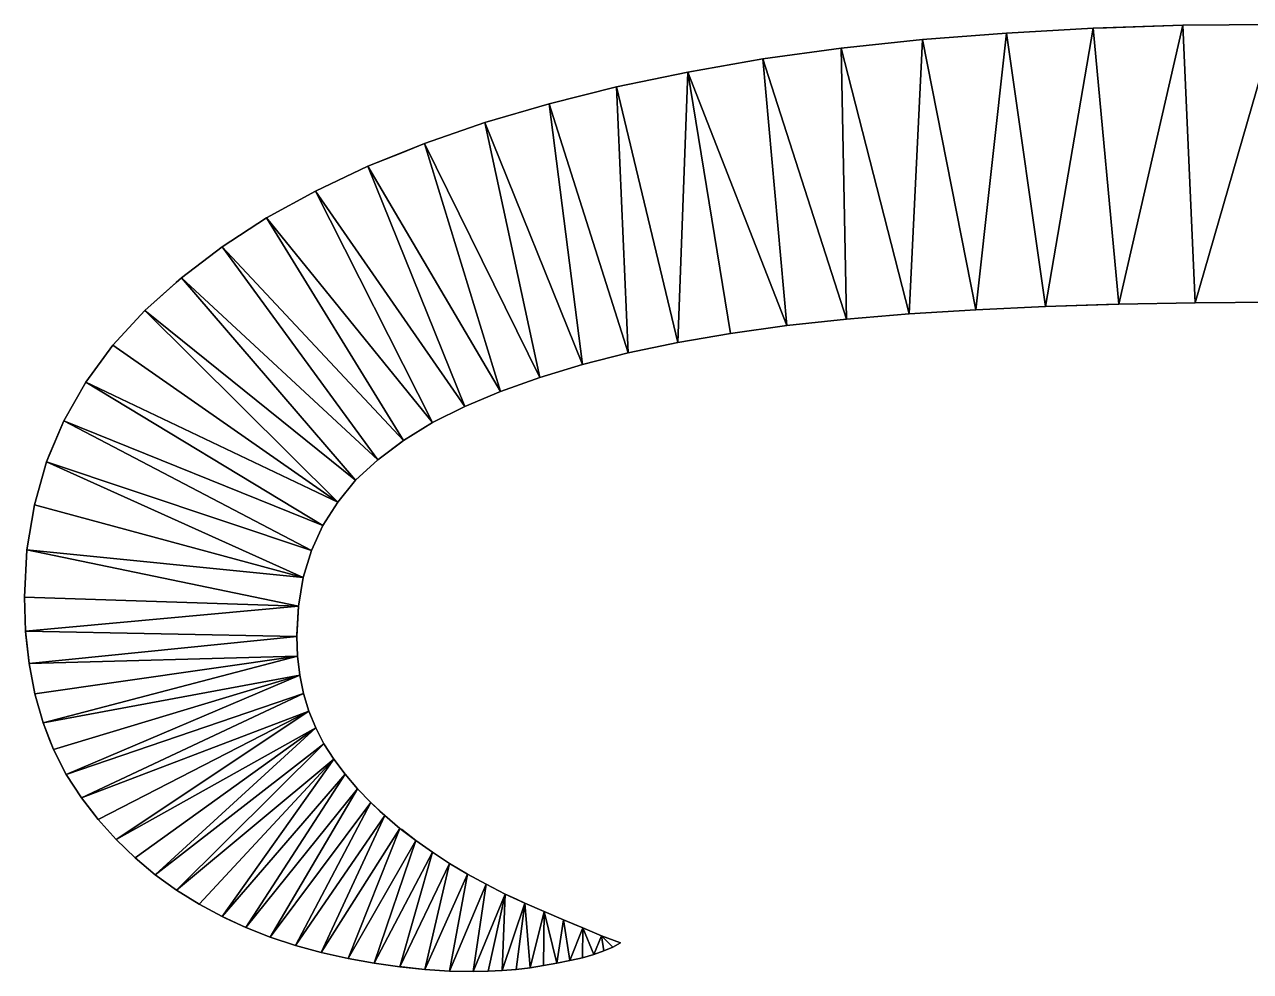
# Model space of a CAD drawing. Header units: inches. Extents: x 62 to 1153, y 3 to 780.
# Drawn here: x 405.371 to 408.933, y 225.639 to 228.391 of the extents above; entities that cross this region are included whole.
import ezdxf

# ---------------------------------------------------------------- set-up
doc = ezdxf.new("R2010")
doc.units = ezdxf.units.IN
doc.header["$MEASUREMENT"] = 0
doc.layers.add('ConstLine', color=6, linetype='Continuous')

msp = doc.modelspace()

# ---------------------------------------------------------------- linework, layer by layer
at = {"layer": 'ConstLine'}
for points in [[(408.7369, 228.3886, 5), (408.4759, 228.3796, 5), (408.5509, 227.5776, 5)], [(408.5149, 228.381, 4), (408.4759, 228.3796, 5), (408.7369, 228.3886, 5)], [(408.7369, 228.3886, 4), (408.5149, 228.381, 4), (408.7369, 228.3886, 5)], [(408.5509, 227.5776, 5), (408.7729, 227.5816, 5), (408.7369, 228.3886, 5)], [(408.7369, 228.3886, 5), (408.7729, 227.5816, 5), (409.0059, 228.3906, 5)], [(409.0059, 228.3906, 4), (408.7369, 228.3886, 4), (408.7369, 228.3886, 5)], [(409.0059, 228.3906, 4), (408.7369, 228.3886, 5), (409.0059, 228.3906, 5)], [(408.7729, 227.5816, 5), (409.0059, 227.5836, 5), (409.0059, 228.3906, 5)], [(408.2239, 228.3656, 5), (407.9799, 228.3466, 5), (408.1349, 227.5616, 5)], [(408.2239, 228.3656, 4), (407.9799, 228.3466, 4), (407.9799, 228.3466, 5)], [(408.2239, 228.3656, 4), (407.9799, 228.3466, 5), (408.2239, 228.3656, 5)], [(408.1349, 227.5616, 5), (408.3379, 227.5716, 5), (408.2239, 228.3656, 5)], [(408.4759, 228.3796, 5), (408.2239, 228.3656, 5), (408.3379, 227.5716, 5)], [(408.4759, 228.3796, 4), (408.2239, 228.3656, 4), (408.2239, 228.3656, 5)], [(408.4759, 228.3796, 4), (408.2239, 228.3656, 5), (408.4759, 228.3796, 5)], [(408.3379, 227.5716, 5), (408.5509, 227.5776, 5), (408.4759, 228.3796, 5)], [(408.5149, 228.381, 4), (408.4759, 228.3796, 4), (408.4759, 228.3796, 5)], [(407.7439, 228.3216, 5), (407.5159, 228.2906, 5), (407.7589, 227.5346, 5)], [(407.7439, 228.3216, 4), (407.5159, 228.2906, 4), (407.5159, 228.2906, 5)], [(407.7439, 228.3216, 4), (407.5159, 228.2906, 5), (407.7439, 228.3216, 5)], [(407.9799, 228.3466, 5), (407.7439, 228.3216, 5), (407.9419, 227.5496, 5)], [(407.9799, 228.3466, 4), (407.7439, 228.3216, 4), (407.7439, 228.3216, 5)], [(407.9799, 228.3466, 4), (407.7439, 228.3216, 5), (407.9799, 228.3466, 5)], [(407.7589, 227.5346, 5), (407.9419, 227.5496, 5), (407.7439, 228.3216, 5)], [(407.9419, 227.5496, 5), (408.1349, 227.5616, 5), (407.9799, 228.3466, 5)], [(407.5159, 228.2906, 5), (407.2979, 228.2526, 5), (407.5859, 227.5156, 5)], [(407.5159, 228.2906, 4), (407.2979, 228.2526, 4), (407.2979, 228.2526, 5)], [(407.5159, 228.2906, 4), (407.2979, 228.2526, 5), (407.5159, 228.2906, 5)], [(407.5859, 227.5156, 5), (407.7589, 227.5346, 5), (407.5159, 228.2906, 5)], [(407.2979, 228.2526, 5), (407.0909, 228.2096, 5), (407.2689, 227.4666, 5)], [(407.2979, 228.2526, 4), (407.0909, 228.2096, 4), (407.0909, 228.2096, 5)], [(407.2979, 228.2526, 4), (407.0909, 228.2096, 5), (407.2979, 228.2526, 5)], [(407.2689, 227.4666, 5), (407.4219, 227.4926, 5), (407.2979, 228.2526, 5)], [(407.4219, 227.4926, 5), (407.5859, 227.5156, 5), (407.2979, 228.2526, 5)], [(407.0909, 228.2096, 5), (406.8949, 228.1606, 5), (407.1249, 227.4366, 5)], [(407.0909, 228.2096, 4), (406.8949, 228.1606, 4), (406.8949, 228.1606, 5)], [(407.0909, 228.2096, 4), (406.8949, 228.1606, 5), (407.0909, 228.2096, 5)], [(407.1249, 227.4366, 5), (407.2689, 227.4666, 5), (407.0909, 228.2096, 5)], [(406.8949, 228.1606, 5), (406.7089, 228.1056, 5), (406.9919, 227.4026, 5)], [(406.8949, 228.1606, 4), (406.7089, 228.1056, 4), (406.7089, 228.1056, 5)], [(406.8949, 228.1606, 4), (406.7089, 228.1056, 5), (406.8949, 228.1606, 5)], [(406.9919, 227.4026, 5), (407.1249, 227.4366, 5), (406.8949, 228.1606, 5)], [(406.7089, 228.1056, 5), (406.5329, 228.0446, 5), (406.8679, 227.3646, 5)], [(406.7089, 228.1056, 4), (406.5329, 228.0446, 4), (406.5329, 228.0446, 5)], [(406.7089, 228.1056, 4), (406.5329, 228.0446, 5), (406.7089, 228.1056, 5)], [(406.8679, 227.3646, 5), (406.9919, 227.4026, 5), (406.7089, 228.1056, 5)], [(406.5329, 228.0446, 5), (406.3689, 227.9786, 5), (406.7539, 227.3246, 5)], [(406.4669, 228.0181, 4), (406.3689, 227.9786, 5), (406.5329, 228.0446, 5)], [(406.5329, 228.0446, 4), (406.4669, 228.0181, 4), (406.5329, 228.0446, 5)], [(406.7539, 227.3246, 5), (406.8679, 227.3646, 5), (406.5329, 228.0446, 5)], [(406.4669, 228.0181, 4), (406.3689, 227.9786, 4), (406.3689, 227.9786, 5)], [(406.3689, 227.9786, 5), (406.2159, 227.9066, 5), (406.6499, 227.2806, 5)], [(406.3689, 227.9786, 4), (406.2159, 227.9066, 4), (406.2159, 227.9066, 5)], [(406.3689, 227.9786, 4), (406.2159, 227.9066, 5), (406.3689, 227.9786, 5)], [(406.6499, 227.2806, 5), (406.7539, 227.3246, 5), (406.3689, 227.9786, 5)], [(406.2159, 227.9066, 5), (406.0739, 227.8286, 5), (406.5559, 227.2336, 5)], [(406.2159, 227.9066, 4), (406.0739, 227.8286, 4), (406.0739, 227.8286, 5)], [(406.2159, 227.9066, 4), (406.0739, 227.8286, 5), (406.2159, 227.9066, 5)], [(406.5559, 227.2336, 5), (406.6499, 227.2806, 5), (406.2159, 227.9066, 5)], [(406.0739, 227.8286, 5), (405.9449, 227.7446, 5), (406.4719, 227.1816, 5)], [(406.0739, 227.8286, 4), (405.9449, 227.7446, 4), (405.9449, 227.7446, 5)], [(406.0739, 227.8286, 4), (405.9449, 227.7446, 5), (406.0739, 227.8286, 5)], [(406.4719, 227.1816, 5), (406.5559, 227.2336, 5), (406.0739, 227.8286, 5)], [(405.9449, 227.7446, 5), (405.8269, 227.6546, 5), (406.3979, 227.1256, 5)], [(405.9449, 227.7446, 4), (405.8269, 227.6546, 4), (405.8269, 227.6546, 5)], [(405.9449, 227.7446, 4), (405.8269, 227.6546, 5), (405.9449, 227.7446, 5)], [(406.3979, 227.1256, 5), (406.4719, 227.1816, 5), (405.9449, 227.7446, 5)], [(405.8269, 227.6546, 5), (405.7209, 227.5596, 5), (406.3329, 227.0666, 5)], [(405.8112, 227.6406, 4), (405.7209, 227.5596, 5), (405.8269, 227.6546, 5)], [(405.8112, 227.6406, 4), (405.7209, 227.5596, 4), (405.7209, 227.5596, 5)], [(405.8269, 227.6546, 4), (405.8112, 227.6406, 4), (405.8269, 227.6546, 5)], [(406.3329, 227.0666, 5), (406.3979, 227.1256, 5), (405.8269, 227.6546, 5)], [(408.3379, 227.5716, 4), (408.3379, 227.5716, 5), (408.1349, 227.5616, 5)], [(408.3379, 227.5716, 4), (408.1349, 227.5616, 5), (408.1349, 227.5616, 4)], [(408.5509, 227.5776, 5), (408.3379, 227.5716, 5), (408.5149, 227.5766, 4)], [(408.3379, 227.5716, 4), (408.5149, 227.5766, 4), (408.3379, 227.5716, 5)], [(408.5509, 227.5776, 4), (408.5509, 227.5776, 5), (408.5149, 227.5766, 4)], [(408.7729, 227.5816, 4), (408.7729, 227.5816, 5), (408.5509, 227.5776, 5)], [(408.7729, 227.5816, 4), (408.5509, 227.5776, 5), (408.5509, 227.5776, 4)], [(409.0059, 227.5836, 4), (409.0059, 227.5836, 5), (408.7729, 227.5816, 5)], [(409.0059, 227.5836, 4), (408.7729, 227.5816, 5), (408.7729, 227.5816, 4)], [(405.7209, 227.5596, 5), (405.6279, 227.4586, 5), (406.2809, 227.0026, 5)], [(405.7209, 227.5596, 4), (405.6279, 227.4586, 4), (405.6279, 227.4586, 5)], [(405.7209, 227.5596, 4), (405.6279, 227.4586, 5), (405.7209, 227.5596, 5)], [(406.2809, 227.0026, 5), (406.3329, 227.0666, 5), (405.7209, 227.5596, 5)], [(407.7589, 227.5346, 4), (407.7589, 227.5346, 5), (407.5859, 227.5156, 5)], [(407.7589, 227.5346, 4), (407.5859, 227.5156, 5), (407.5859, 227.5156, 4)], [(407.9419, 227.5496, 4), (407.9419, 227.5496, 5), (407.7589, 227.5346, 5)], [(407.9419, 227.5496, 4), (407.7589, 227.5346, 5), (407.7589, 227.5346, 4)], [(408.1349, 227.5616, 4), (408.1349, 227.5616, 5), (407.9419, 227.5496, 5)], [(408.1349, 227.5616, 4), (407.9419, 227.5496, 5), (407.9419, 227.5496, 4)], [(407.5859, 227.5156, 4), (407.5859, 227.5156, 5), (407.4219, 227.4926, 5)], [(407.5859, 227.5156, 4), (407.4219, 227.4926, 5), (407.4219, 227.4926, 4)], [(405.6279, 227.4586, 5), (405.5489, 227.3516, 5), (406.2809, 227.0026, 5)], [(405.6279, 227.4586, 4), (405.5489, 227.3516, 4), (405.5489, 227.3516, 5)], [(405.6279, 227.4586, 4), (405.5489, 227.3516, 5), (405.6279, 227.4586, 5)], [(407.2689, 227.4666, 4), (407.2689, 227.4666, 5), (407.1249, 227.4366, 5)], [(407.2689, 227.4666, 4), (407.1249, 227.4366, 5), (407.1249, 227.4366, 4)], [(407.4219, 227.4926, 4), (407.4219, 227.4926, 5), (407.2689, 227.4666, 5)], [(407.4219, 227.4926, 4), (407.2689, 227.4666, 5), (407.2689, 227.4666, 4)], [(407.1249, 227.4366, 4), (407.1249, 227.4366, 5), (406.9919, 227.4026, 5)], [(407.1249, 227.4366, 4), (406.9919, 227.4026, 5), (406.9919, 227.4026, 4)], [(406.9919, 227.4026, 4), (406.9919, 227.4026, 5), (406.8679, 227.3646, 5)], [(406.9919, 227.4026, 4), (406.8679, 227.3646, 5), (406.8679, 227.3646, 4)], [(405.5489, 227.3516, 5), (405.4849, 227.2386, 5), (406.2379, 226.9346, 5)], [(405.5489, 227.3516, 4), (405.4849, 227.2386, 4), (405.4849, 227.2386, 5)], [(405.5489, 227.3516, 4), (405.4849, 227.2386, 5), (405.5489, 227.3516, 5)], [(406.2379, 226.9346, 5), (406.2809, 227.0026, 5), (405.5489, 227.3516, 5)], [(406.8679, 227.3646, 4), (406.8679, 227.3646, 5), (406.7539, 227.3246, 5)], [(406.8679, 227.3646, 4), (406.7539, 227.3246, 5), (406.7539, 227.3246, 4)], [(406.7539, 227.3246, 4), (406.7539, 227.3246, 5), (406.6499, 227.2806, 5)], [(406.7539, 227.3246, 4), (406.6499, 227.2806, 5), (406.6499, 227.2806, 4)], [(406.6499, 227.2806, 4), (406.6499, 227.2806, 5), (406.5559, 227.2336, 5)], [(406.6499, 227.2806, 4), (406.5559, 227.2336, 5), (406.5559, 227.2336, 4)], [(405.4849, 227.2386, 5), (405.4349, 227.1196, 5), (406.2049, 226.8616, 5)], [(405.4429, 227.1387, 4), (405.4349, 227.1196, 5), (405.4849, 227.2386, 5)], [(405.4849, 227.2386, 4), (405.4429, 227.1387, 4), (405.4849, 227.2386, 5)], [(406.2049, 226.8616, 5), (406.2379, 226.9346, 5), (405.4849, 227.2386, 5)], [(406.5559, 227.2336, 4), (406.5559, 227.2336, 5), (406.4719, 227.1816, 5)], [(406.5559, 227.2336, 4), (406.4719, 227.1816, 5), (406.4719, 227.1816, 4)], [(406.4719, 227.1816, 5), (406.3979, 227.1256, 5), (406.4669, 227.1778, 4)], [(406.3979, 227.1256, 4), (406.4669, 227.1778, 4), (406.3979, 227.1256, 5)], [(406.4719, 227.1816, 4), (406.4719, 227.1816, 5), (406.4669, 227.1778, 4)], [(405.4429, 227.1387, 4), (405.4349, 227.1196, 4), (405.4349, 227.1196, 5)], [(405.4349, 227.1196, 5), (405.3999, 226.9946, 5), (406.1809, 226.7836, 5)], [(405.4349, 227.1196, 4), (405.3999, 226.9946, 4), (405.3999, 226.9946, 5)], [(405.4349, 227.1196, 4), (405.3999, 226.9946, 5), (405.4349, 227.1196, 5)], [(406.1809, 226.7836, 5), (406.2049, 226.8616, 5), (405.4349, 227.1196, 5)], [(406.3979, 227.1256, 4), (406.3979, 227.1256, 5), (406.3329, 227.0666, 5)], [(406.3979, 227.1256, 4), (406.3329, 227.0666, 5), (406.3329, 227.0666, 4)], [(406.3329, 227.0666, 4), (406.3329, 227.0666, 5), (406.2809, 227.0026, 5)], [(406.3329, 227.0666, 4), (406.2809, 227.0026, 5), (406.2809, 227.0026, 4)], [(405.3999, 226.9946, 5), (405.3779, 226.8636, 5), (406.1809, 226.7836, 5)], [(405.3999, 226.9946, 4), (405.3779, 226.8636, 4), (405.3779, 226.8636, 5)], [(405.3999, 226.9946, 4), (405.3779, 226.8636, 5), (405.3999, 226.9946, 5)], [(406.2809, 227.0026, 4), (406.2809, 227.0026, 5), (406.2379, 226.9346, 5)], [(406.2809, 227.0026, 4), (406.2379, 226.9346, 5), (406.2379, 226.9346, 4)], [(406.2379, 226.9346, 4), (406.2379, 226.9346, 5), (406.2049, 226.8616, 5)], [(406.2379, 226.9346, 4), (406.2049, 226.8616, 5), (406.2049, 226.8616, 4)], [(405.3709, 226.7266, 5), (406.1669, 226.7006, 5), (405.3779, 226.8636, 5)], [(405.3779, 226.8636, 4), (405.3709, 226.7266, 4), (405.3709, 226.7266, 5)], [(405.3779, 226.8636, 4), (405.3709, 226.7266, 5), (405.3779, 226.8636, 5)], [(406.1669, 226.7006, 5), (406.1809, 226.7836, 5), (405.3779, 226.8636, 5)], [(406.2049, 226.8616, 4), (406.2049, 226.8616, 5), (406.1809, 226.7836, 5)], [(406.2049, 226.8616, 4), (406.1809, 226.7836, 5), (406.1809, 226.7836, 4)], [(406.1809, 226.7836, 4), (406.1809, 226.7836, 5), (406.1669, 226.7006, 5)], [(406.1809, 226.7836, 4), (406.1669, 226.7006, 5), (406.1669, 226.7006, 4)], [(405.3739, 226.6276, 5), (406.1669, 226.7006, 5), (405.3709, 226.7266, 5)], [(405.3709, 226.7266, 5), (405.3709, 226.7266, 4), (405.3739, 226.6276, 4)], [(405.3709, 226.7266, 5), (405.3739, 226.6276, 4), (405.3739, 226.6276, 5)], [(406.1669, 226.7006, 5), (405.3739, 226.6276, 5), (406.1619, 226.6126, 5)], [(406.1669, 226.7006, 5), (406.1619, 226.6126, 5), (406.1621, 226.6166, 4)], [(406.1669, 226.7006, 5), (406.1621, 226.6166, 4), (406.1669, 226.7006, 4)], [(405.3839, 226.5336, 5), (406.1619, 226.6126, 5), (405.3739, 226.6276, 5)], [(405.3839, 226.5336, 5), (405.3739, 226.6276, 5), (405.375, 226.6166, 4)], [(405.3739, 226.6276, 4), (405.375, 226.6166, 4), (405.3739, 226.6276, 5)], [(405.375, 226.6166, 4), (405.3839, 226.5336, 4), (405.3839, 226.5336, 5)], [(406.1619, 226.6126, 5), (405.3839, 226.5336, 5), (406.1639, 226.5546, 5)], [(406.1619, 226.6126, 4), (406.1621, 226.6166, 4), (406.1619, 226.6126, 5)], [(406.1619, 226.6126, 4), (406.1619, 226.6126, 5), (406.1639, 226.5546, 5)], [(406.1619, 226.6126, 4), (406.1639, 226.5546, 5), (406.1639, 226.5546, 4)], [(405.4009, 226.4456, 5), (406.1639, 226.5546, 5), (405.3839, 226.5336, 5)], [(405.3839, 226.5336, 4), (405.4009, 226.4456, 4), (405.4009, 226.4456, 5)], [(405.3839, 226.5336, 4), (405.4009, 226.4456, 5), (405.3839, 226.5336, 5)], [(405.4249, 226.3616, 5), (406.1639, 226.5546, 5), (405.4009, 226.4456, 5)], [(406.1639, 226.5546, 5), (405.4249, 226.3616, 5), (406.1709, 226.4996, 5)], [(406.1639, 226.5546, 4), (406.1639, 226.5546, 5), (406.1709, 226.4996, 5)], [(406.1639, 226.5546, 4), (406.1709, 226.4996, 5), (406.1709, 226.4996, 4)], [(405.4549, 226.2836, 5), (406.1709, 226.4996, 5), (405.4249, 226.3616, 5)], [(405.4549, 226.2836, 5), (405.4919, 226.2106, 5), (406.1709, 226.4996, 5)], [(406.1819, 226.4466, 5), (406.1709, 226.4996, 5), (405.4919, 226.2106, 5)], [(406.1709, 226.4996, 4), (406.1709, 226.4996, 5), (406.1819, 226.4466, 5)], [(406.1709, 226.4996, 4), (406.1819, 226.4466, 5), (406.1819, 226.4466, 4)], [(405.4009, 226.4456, 4), (405.4249, 226.3616, 4), (405.4249, 226.3616, 5)], [(405.4009, 226.4456, 4), (405.4249, 226.3616, 5), (405.4009, 226.4456, 5)], [(405.4919, 226.2106, 5), (405.5369, 226.1436, 5), (406.1819, 226.4466, 5)], [(406.1969, 226.3956, 5), (406.1819, 226.4466, 5), (405.5369, 226.1436, 5)], [(406.1819, 226.4466, 4), (406.1819, 226.4466, 5), (406.1969, 226.3956, 5)], [(406.1819, 226.4466, 4), (406.1969, 226.3956, 5), (406.1969, 226.3956, 4)], [(405.5369, 226.1436, 5), (405.5849, 226.0806, 5), (406.1969, 226.3956, 5)], [(405.6369, 226.0226, 5), (406.1969, 226.3956, 5), (405.5849, 226.0806, 5)], [(406.2169, 226.3466, 5), (406.1969, 226.3956, 5), (405.6369, 226.0226, 5)], [(406.1969, 226.3956, 4), (406.1969, 226.3956, 5), (406.2169, 226.3466, 5)], [(406.1969, 226.3956, 4), (406.2169, 226.3466, 5), (406.2169, 226.3466, 4)], [(405.4549, 226.2836, 5), (405.4249, 226.3616, 5), (405.4429, 226.3148, 4)], [(405.4249, 226.3616, 4), (405.4429, 226.3148, 4), (405.4249, 226.3616, 5)], [(405.6919, 225.9686, 5), (406.2169, 226.3466, 5), (405.6369, 226.0226, 5)], [(405.7509, 225.9196, 5), (406.2169, 226.3466, 5), (405.6919, 225.9686, 5)], [(406.2409, 226.3006, 5), (406.2169, 226.3466, 5), (405.7509, 225.9196, 5)], [(406.2169, 226.3466, 4), (406.2169, 226.3466, 5), (406.2409, 226.3006, 5)], [(406.2169, 226.3466, 4), (406.2409, 226.3006, 5), (406.2409, 226.3006, 4)], [(405.4429, 226.3148, 4), (405.4549, 226.2836, 4), (405.4549, 226.2836, 5)], [(405.4549, 226.2836, 4), (405.4919, 226.2106, 4), (405.4919, 226.2106, 5)], [(405.4549, 226.2836, 4), (405.4919, 226.2106, 5), (405.4549, 226.2836, 5)], [(405.8129, 225.8746, 5), (406.2409, 226.3006, 5), (405.7509, 225.9196, 5)], [(406.2409, 226.3006, 5), (405.8129, 225.8746, 5), (406.2699, 226.2556, 5)], [(406.2409, 226.3006, 4), (406.2409, 226.3006, 5), (406.2699, 226.2556, 5)], [(406.2409, 226.3006, 4), (406.2699, 226.2556, 5), (406.2699, 226.2556, 4)], [(405.8779, 225.8346, 5), (406.2699, 226.2556, 5), (405.8129, 225.8746, 5)], [(405.9449, 225.7986, 5), (406.2699, 226.2556, 5), (405.8779, 225.8346, 5)], [(406.2699, 226.2556, 5), (405.9449, 225.7986, 5), (406.3029, 226.2116, 5)], [(406.2699, 226.2556, 4), (406.2699, 226.2556, 5), (406.3029, 226.2116, 5)], [(406.2699, 226.2556, 4), (406.3029, 226.2116, 5), (406.3029, 226.2116, 4)], [(405.4919, 226.2106, 4), (405.5369, 226.1436, 4), (405.5369, 226.1436, 5)], [(405.4919, 226.2106, 4), (405.5369, 226.1436, 5), (405.4919, 226.2106, 5)], [(406.0139, 225.7666, 5), (406.3029, 226.2116, 5), (405.9449, 225.7986, 5)], [(406.3389, 226.1696, 5), (406.3029, 226.2116, 5), (406.0139, 225.7666, 5)], [(406.3029, 226.2116, 4), (406.3029, 226.2116, 5), (406.3389, 226.1696, 5)], [(406.3029, 226.2116, 4), (406.3389, 226.1696, 5), (406.3389, 226.1696, 4)], [(405.5369, 226.1436, 4), (405.5666, 226.1046, 4), (405.5369, 226.1436, 5)], [(405.5666, 226.1046, 4), (405.5849, 226.0806, 5), (405.5369, 226.1436, 5)], [(406.0139, 225.7666, 5), (406.0849, 225.7386, 5), (406.3389, 226.1696, 5)], [(406.3769, 226.1296, 5), (406.3389, 226.1696, 5), (406.0849, 225.7386, 5)], [(406.3389, 226.1696, 4), (406.3389, 226.1696, 5), (406.3769, 226.1296, 5)], [(406.3389, 226.1696, 4), (406.3769, 226.1296, 5), (406.3769, 226.1296, 4)], [(405.5666, 226.1046, 4), (405.5849, 226.0806, 4), (405.5849, 226.0806, 5)], [(406.0849, 225.7386, 5), (406.1579, 225.7146, 5), (406.3769, 226.1296, 5)], [(406.4179, 226.0916, 5), (406.3769, 226.1296, 5), (406.1579, 225.7146, 5)], [(406.4038, 226.1046, 4), (406.3769, 226.1296, 4), (406.3769, 226.1296, 5)], [(406.3769, 226.1296, 5), (406.4179, 226.0916, 5), (406.4038, 226.1046, 4)], [(406.4179, 226.0916, 4), (406.4038, 226.1046, 4), (406.4179, 226.0916, 5)], [(405.5849, 226.0806, 4), (405.6369, 226.0226, 4), (405.6369, 226.0226, 5)], [(405.5849, 226.0806, 4), (405.6369, 226.0226, 5), (405.5849, 226.0806, 5)], [(406.1579, 225.7146, 5), (406.2329, 225.6936, 5), (406.4179, 226.0916, 5)], [(406.4619, 226.0546, 5), (406.4179, 226.0916, 5), (406.2329, 225.6936, 5)], [(406.4619, 226.0546, 4), (406.4179, 226.0916, 4), (406.4179, 226.0916, 5)], [(406.4619, 226.0546, 4), (406.4179, 226.0916, 5), (406.4619, 226.0546, 5)], [(406.4619, 226.0546, 5), (406.2329, 225.6936, 5), (406.3109, 225.6766, 5)], [(406.4619, 226.0546, 5), (406.3109, 225.6766, 5), (406.5079, 226.0196, 5)], [(406.5079, 226.0196, 5), (406.4669, 226.0508, 4), (406.4619, 226.0546, 5)], [(406.4619, 226.0546, 4), (406.4619, 226.0546, 5), (406.4669, 226.0508, 4)], [(406.5079, 226.0196, 4), (406.4669, 226.0508, 4), (406.5079, 226.0196, 5)], [(405.6919, 225.9686, 4), (405.6919, 225.9686, 5), (405.6369, 226.0226, 5)], [(405.6919, 225.9686, 4), (405.6369, 226.0226, 5), (405.6369, 226.0226, 4)], [(406.3869, 225.6626, 5), (406.5079, 226.0196, 5), (406.3109, 225.6766, 5)], [(406.5079, 226.0196, 5), (406.3869, 225.6626, 5), (406.5559, 225.9856, 5)], [(406.5559, 225.9856, 5), (406.5559, 225.9856, 4), (406.5079, 226.0196, 5)], [(406.5559, 225.9856, 4), (406.5079, 226.0196, 4), (406.5079, 226.0196, 5)], [(405.7509, 225.9196, 4), (405.7509, 225.9196, 5), (405.6919, 225.9686, 5)], [(405.7509, 225.9196, 4), (405.6919, 225.9686, 5), (405.6919, 225.9686, 4)], [(406.4619, 225.6526, 5), (406.5559, 225.9856, 5), (406.3869, 225.6626, 5)], [(406.6059, 225.9526, 5), (406.5559, 225.9856, 5), (406.4619, 225.6526, 5)], [(406.6059, 225.9526, 4), (406.5559, 225.9856, 4), (406.6059, 225.9526, 5)], [(406.5559, 225.9856, 5), (406.6059, 225.9526, 5), (406.5559, 225.9856, 4)], [(406.4619, 225.6526, 5), (406.5339, 225.6446, 5), (406.6059, 225.9526, 5)], [(406.6579, 225.9216, 5), (406.6059, 225.9526, 5), (406.5339, 225.6446, 5)], [(406.6059, 225.9526, 5), (406.6579, 225.9216, 5), (406.6059, 225.9526, 4)], [(406.6579, 225.9216, 4), (406.6059, 225.9526, 4), (406.6579, 225.9216, 5)], [(405.8129, 225.8746, 4), (405.8129, 225.8746, 5), (405.7509, 225.9196, 5)], [(405.8129, 225.8746, 4), (405.7509, 225.9196, 5), (405.7509, 225.9196, 4)], [(406.5339, 225.6446, 5), (406.6059, 225.6396, 5), (406.6579, 225.9216, 5)], [(406.7119, 225.8926, 5), (406.6579, 225.9216, 5), (406.6059, 225.6396, 5)], [(406.6059, 225.6396, 5), (406.6749, 225.6386, 5), (406.7119, 225.8926, 5)], [(406.7119, 225.8926, 5), (406.7119, 225.8926, 4), (406.6579, 225.9216, 5)], [(406.6579, 225.9216, 4), (406.6579, 225.9216, 5), (406.7119, 225.8926, 4)], [(406.7679, 225.8636, 5), (406.7119, 225.8926, 5), (406.6749, 225.6386, 5)], [(406.7679, 225.8636, 4), (406.7119, 225.8926, 5), (406.7679, 225.8636, 5)], [(406.7119, 225.8926, 5), (406.7679, 225.8636, 4), (406.7119, 225.8926, 4)], [(405.8779, 225.8346, 4), (405.8779, 225.8346, 5), (405.8129, 225.8746, 5)], [(405.8779, 225.8346, 4), (405.8129, 225.8746, 5), (405.8129, 225.8746, 4)], [(406.6749, 225.6386, 5), (406.7179, 225.6396, 5), (406.7679, 225.8636, 5)], [(406.7179, 225.6396, 5), (406.7589, 225.6416, 5), (406.7679, 225.8636, 5)], [(406.8249, 225.8376, 5), (406.7679, 225.8636, 5), (406.7589, 225.6416, 5)], [(406.8249, 225.8376, 5), (406.8007, 225.8486, 4), (406.7679, 225.8636, 5)], [(406.7679, 225.8636, 4), (406.7679, 225.8636, 5), (406.8007, 225.8486, 4)], [(405.9449, 225.7986, 4), (405.9449, 225.7986, 5), (405.8779, 225.8346, 5)], [(405.9449, 225.7986, 4), (405.8779, 225.8346, 5), (405.8779, 225.8346, 4)], [(406.7589, 225.6416, 5), (406.7999, 225.6446, 5), (406.8249, 225.8376, 5)], [(406.7999, 225.6446, 5), (406.8399, 225.6496, 5), (406.8249, 225.8376, 5)], [(406.8249, 225.8376, 4), (406.8007, 225.8486, 4), (406.8249, 225.8376, 5)], [(406.8809, 225.8126, 5), (406.8249, 225.8376, 5), (406.8399, 225.6496, 5)], [(406.8809, 225.8126, 4), (406.8249, 225.8376, 5), (406.8809, 225.8126, 5)], [(406.8809, 225.8126, 4), (406.8249, 225.8376, 4), (406.8249, 225.8376, 5)], [(405.9449, 225.7986, 4), (405.9549, 225.794, 4), (405.9449, 225.7986, 5)], [(406.0139, 225.7666, 5), (405.9449, 225.7986, 5), (405.9549, 225.794, 4)], [(406.0139, 225.7666, 4), (406.0139, 225.7666, 5), (405.9549, 225.794, 4)], [(406.8399, 225.6496, 5), (406.8789, 225.6556, 5), (406.8809, 225.8126, 5)], [(406.8789, 225.6556, 5), (406.9179, 225.6626, 5), (406.8809, 225.8126, 5)], [(406.9369, 225.7886, 5), (406.8809, 225.8126, 5), (406.9179, 225.6626, 5)], [(406.8809, 225.8126, 5), (406.9369, 225.7886, 5), (406.8809, 225.8126, 4)], [(406.9369, 225.7886, 4), (406.8809, 225.8126, 4), (406.9369, 225.7886, 5)], [(406.9559, 225.6706, 5), (406.9369, 225.7886, 5), (406.9179, 225.6626, 5)], [(406.9369, 225.7886, 5), (406.9559, 225.6706, 5), (406.9929, 225.7656, 5)], [(406.9369, 225.7886, 5), (406.9929, 225.7656, 5), (406.9789, 225.7714, 4)], [(406.9789, 225.7714, 4), (406.9369, 225.7886, 4), (406.9369, 225.7886, 5)], [(406.0849, 225.7386, 4), (406.0849, 225.7386, 5), (406.0139, 225.7666, 5)], [(406.0849, 225.7386, 4), (406.0139, 225.7666, 5), (406.0139, 225.7666, 4)], [(406.9919, 225.6786, 5), (406.9929, 225.7656, 5), (406.9559, 225.6706, 5)], [(406.9929, 225.7656, 4), (406.9789, 225.7714, 4), (406.9929, 225.7656, 5)], [(406.9919, 225.6786, 5), (407.0249, 225.6876, 5), (406.9929, 225.7656, 5)], [(407.0479, 225.7426, 5), (406.9929, 225.7656, 5), (407.0249, 225.6876, 5)], [(407.0479, 225.7426, 4), (406.9929, 225.7656, 4), (406.9929, 225.7656, 5)], [(407.0479, 225.7426, 4), (406.9929, 225.7656, 5), (407.0479, 225.7426, 5)], [(406.1579, 225.7146, 4), (406.1579, 225.7146, 5), (406.0849, 225.7386, 5)], [(406.1579, 225.7146, 4), (406.0849, 225.7386, 5), (406.0849, 225.7386, 4)], [(406.2329, 225.6936, 4), (406.2329, 225.6936, 5), (406.1579, 225.7146, 5)], [(406.2329, 225.6936, 4), (406.1579, 225.7146, 5), (406.1579, 225.7146, 4)], [(407.0539, 225.6986, 5), (407.0479, 225.7426, 5), (407.0249, 225.6876, 5)], [(407.0799, 225.7096, 5), (407.0479, 225.7426, 5), (407.0539, 225.6986, 5)], [(407.1029, 225.7216, 5), (407.0479, 225.7426, 5), (407.0799, 225.7096, 5)], [(407.1029, 225.7216, 4), (407.0479, 225.7426, 4), (407.0479, 225.7426, 5)], [(407.1029, 225.7216, 4), (407.0479, 225.7426, 5), (407.1029, 225.7216, 5)], [(407.1029, 225.7216, 4), (407.1029, 225.7216, 5), (407.0799, 225.7096, 5)], [(407.1029, 225.7216, 4), (407.0799, 225.7096, 5), (407.0799, 225.7096, 4)], [(406.3109, 225.6766, 4), (406.3109, 225.6766, 5), (406.2329, 225.6936, 5)], [(406.3109, 225.6766, 4), (406.2329, 225.6936, 5), (406.2329, 225.6936, 4)], [(406.3869, 225.6626, 4), (406.3869, 225.6626, 5), (406.3109, 225.6766, 5)], [(406.3869, 225.6626, 4), (406.3109, 225.6766, 5), (406.3109, 225.6766, 4)], [(406.9559, 225.6706, 5), (406.9789, 225.6757, 4), (406.9919, 225.6786, 5)], [(406.9919, 225.6786, 4), (406.9919, 225.6786, 5), (406.9789, 225.6757, 4)], [(407.0249, 225.6876, 4), (407.0249, 225.6876, 5), (406.9919, 225.6786, 5)], [(407.0249, 225.6876, 4), (406.9919, 225.6786, 5), (406.9919, 225.6786, 4)], [(407.0539, 225.6986, 4), (407.0539, 225.6986, 5), (407.0249, 225.6876, 5)], [(407.0539, 225.6986, 4), (407.0249, 225.6876, 5), (407.0249, 225.6876, 4)], [(407.0799, 225.7096, 4), (407.0799, 225.7096, 5), (407.0539, 225.6986, 5)], [(407.0799, 225.7096, 4), (407.0539, 225.6986, 5), (407.0539, 225.6986, 4)], [(406.4619, 225.6526, 4), (406.4619, 225.6526, 5), (406.3869, 225.6626, 5)], [(406.4619, 225.6526, 4), (406.3869, 225.6626, 5), (406.3869, 225.6626, 4)], [(406.4619, 225.6526, 5), (406.4669, 225.6521, 4), (406.5339, 225.6446, 5)], [(406.4619, 225.6526, 4), (406.4669, 225.6521, 4), (406.4619, 225.6526, 5)], [(406.5339, 225.6446, 4), (406.5339, 225.6446, 5), (406.4669, 225.6521, 4)], [(406.5339, 225.6446, 4), (406.6059, 225.6396, 5), (406.5339, 225.6446, 5)], [(406.5339, 225.6446, 4), (406.6059, 225.6396, 4), (406.6059, 225.6396, 5)], [(406.7589, 225.6416, 4), (406.7589, 225.6416, 5), (406.7179, 225.6396, 5)], [(406.7179, 225.6396, 4), (406.7589, 225.6416, 4), (406.7179, 225.6396, 5)], [(406.7999, 225.6446, 4), (406.7999, 225.6446, 5), (406.7589, 225.6416, 5)], [(406.7999, 225.6446, 4), (406.7589, 225.6416, 5), (406.7589, 225.6416, 4)], [(406.7999, 225.6446, 5), (406.7999, 225.6446, 4), (406.8399, 225.6496, 5)], [(406.8399, 225.6496, 4), (406.8399, 225.6496, 5), (406.7999, 225.6446, 4)], [(406.8789, 225.6556, 4), (406.8789, 225.6556, 5), (406.8399, 225.6496, 5)], [(406.8789, 225.6556, 4), (406.8399, 225.6496, 5), (406.8399, 225.6496, 4)], [(406.8789, 225.6556, 4), (406.9179, 225.6626, 4), (406.8789, 225.6556, 5)], [(406.9179, 225.6626, 5), (406.8789, 225.6556, 5), (406.9179, 225.6626, 4)], [(406.9179, 225.6626, 5), (406.9179, 225.6626, 4), (406.9559, 225.6706, 5)], [(406.9559, 225.6706, 4), (406.9559, 225.6706, 5), (406.9179, 225.6626, 4)], [(406.9559, 225.6706, 4), (406.9789, 225.6757, 4), (406.9559, 225.6706, 5)], [(406.6749, 225.6386, 4), (406.6749, 225.6386, 5), (406.6059, 225.6396, 5)], [(406.6059, 225.6396, 4), (406.6749, 225.6386, 4), (406.6059, 225.6396, 5)], [(406.7179, 225.6396, 5), (406.6749, 225.6386, 5), (406.6749, 225.6386, 4)], [(406.7179, 225.6396, 5), (406.6749, 225.6386, 4), (406.7179, 225.6396, 4)]]:
    msp.add_3dface(points, dxfattribs=at)

doc.saveas('drawing.dxf')
